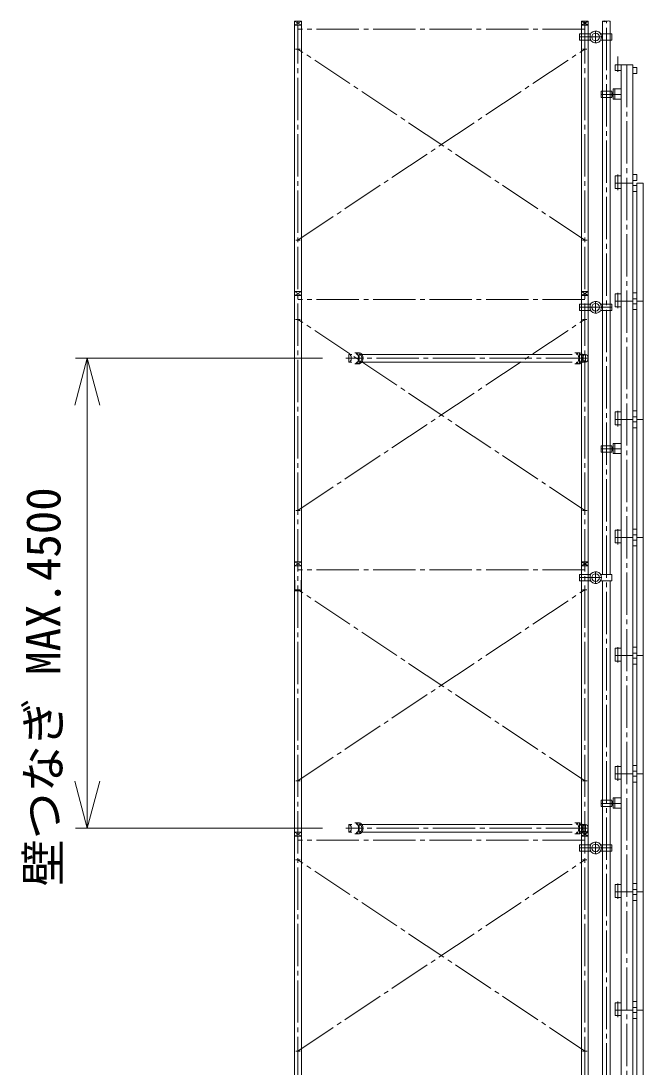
# Model space of a CAD drawing. Units: millimetres, scale not verified. Extents: x -12607 to 12128, y -18611 to 18612.
# Drawn here: x -10767 to -6799, y 465 to 7141 of the extents above; entities that cross this region are included whole.
import ezdxf
from ezdxf.enums import TextEntityAlignment as Align

# ---------------------------------------------------------------- set-up
doc = ezdxf.new("R2010")
doc.units = ezdxf.units.MM
doc.header["$LTSCALE"] = 30
doc.linetypes.add('CHAIN2', pattern=[12, 9, -1, 1, -1])
for name, color, linetype, lineweight in [('0-2_05 寸法', 7, 'Continuous', 18), ('0-3_10 常用実線', 3, 'Continuous', 18), ('0-4_12 常用一点鎖線', 3, 'CHAIN2', 18), ('0-9_32 補完一点鎖線', 6, 'CHAIN2', 18), ('0-A_30 補完実線', 6, 'Continuous', 18), ('0-C_20 準用実線', 4, 'Continuous', 18), ('0-D_22 準用一点鎖線', 4, 'CHAIN2', 18)]:
    doc.layers.add(name, color=color, linetype=linetype, lineweight=lineweight)
doc.styles.add('ＭＳ ゴシック', font='')
doc.styles.get('ＭＳ ゴシック').set_extended_font_data('MS Gothic')

msp = doc.modelspace()

# ---------------------------------------------------------------- linework, layer by layer
at = {"layer": '0-2_05 寸法'}
for p, q in [((-8843.98, 4988.72), (-10418.48, 4988.72)), ((-10343.48, 4988.72), (-10343.48, 4688.72)), ((-10343.48, 4688.72), (-10343.48, 2288.72)), ((-10343.48, 1988.72), (-10343.48, 2288.72)), ((-8843.98, 1988.72), (-10418.48, 1988.72))]:
    msp.add_line(p, q, dxfattribs=at)
for points in [[(-10423.86, 4688.72), (-10343.48, 4988.72), (-10263.09, 4688.72)], [(-10263.09, 2288.72), (-10343.48, 1988.72), (-10423.86, 2288.72)]]:
    msp.add_lwpolyline(points, dxfattribs=at)
at = {"layer": '0-3_10 常用実線'}
for p, q in [((-6939.48, 6106.72), (-6939.48, 6860.72)), ((-6939.48, 6860.72), (-6864.48, 6860.72)), ((-6864.48, 6860.72), (-6864.48, 6106.72)), ((-6864.48, 6844.72), (-6839.48, 6844.72)), ((-6839.48, 6844.72), (-6839.48, 6806.72)), ((-6864.48, 6806.72), (-6839.48, 6806.72)), ((-6999.48, 6692.22), (-7066.48, 6692.22)), ((-7066.48, 6652.22), (-7066.48, 6692.22)), ((-6999.48, 6683.22), (-6989.48, 6683.22)), ((-6999.48, 6678.22), (-6989.48, 6678.22)), ((-6980.48, 6707.22), (-6980.48, 6642.22)), ((-6999.48, 6666.22), (-6989.48, 6666.22)), ((-6999.48, 6661.22), (-6989.48, 6661.22)), ((-6939.48, 5352.72), (-6939.48, 6106.72)), ((-6939.48, 6106.72), (-6864.48, 6106.72)), ((-6864.48, 6122.72), (-6839.48, 6122.72)), ((-6864.48, 6106.72), (-6864.48, 5352.72)), ((-6864.48, 6090.72), (-6839.48, 6090.72)), ((-6839.48, 6106.72), (-6839.48, 5352.72)), ((-6839.48, 6106.72), (-6799.48, 6106.72)), ((-6799.48, 6106.72), (-6799.48, 5352.72)), ((-6864.48, 6052.72), (-6839.48, 6052.72)), ((-6939.48, 4598.72), (-6939.48, 5352.72)), ((-6939.48, 5352.72), (-6864.48, 5352.72)), ((-6864.48, 5406.72), (-6839.48, 5406.72)), ((-6864.48, 5368.72), (-6839.48, 5368.72)), ((-6864.48, 5352.72), (-6864.48, 4598.72)), ((-6839.48, 5352.72), (-6839.48, 4598.72)), ((-6839.48, 5352.72), (-6799.48, 5352.72)), ((-6799.48, 5352.72), (-6799.48, 4598.72)), ((-6864.48, 5336.72), (-6839.48, 5336.72)), ((-6864.48, 5298.72), (-6839.48, 5298.72)), ((-6864.48, 4652.72), (-6839.48, 4652.72)), ((-6864.48, 4614.72), (-6839.48, 4614.72)), ((-6939.48, 3844.72), (-6939.48, 4598.72)), ((-6939.48, 4598.72), (-6864.48, 4598.72)), ((-6864.48, 4598.72), (-6864.48, 3844.72)), ((-6864.48, 4582.72), (-6839.48, 4582.72)), ((-6864.48, 4544.72), (-6839.48, 4544.72)), ((-6839.48, 4598.72), (-6839.48, 3844.72)), ((-6839.48, 4598.72), (-6799.48, 4598.72)), ((-6799.48, 4598.72), (-6799.48, 3844.72)), ((-6999.48, 4430.22), (-7066.48, 4430.22)), ((-7066.48, 4390.22), (-7066.48, 4430.22)), ((-6999.48, 4421.22), (-6989.48, 4421.22)), ((-6999.48, 4416.22), (-6989.48, 4416.22)), ((-6980.48, 4445.22), (-6980.48, 4380.22)), ((-6999.48, 4404.22), (-6989.48, 4404.22)), ((-6999.48, 4399.22), (-6989.48, 4399.22)), ((-6864.48, 3898.72), (-6839.48, 3898.72)), ((-6939.48, 3090.72), (-6939.48, 3844.72)), ((-6939.48, 3844.72), (-6864.48, 3844.72)), ((-6864.48, 3860.72), (-6839.48, 3860.72)), ((-6864.48, 3844.72), (-6864.48, 3090.72)), ((-6864.48, 3828.72), (-6839.48, 3828.72)), ((-6839.48, 3844.72), (-6839.48, 3090.72)), ((-6839.48, 3844.72), (-6799.48, 3844.72)), ((-6799.48, 3844.72), (-6799.48, 3090.72)), ((-6864.48, 3790.72), (-6839.48, 3790.72)), ((-6864.48, 3144.72), (-6839.48, 3144.72)), ((-6939.48, 2336.72), (-6939.48, 3090.72)), ((-6939.48, 3090.72), (-6864.48, 3090.72)), ((-6864.48, 3106.72), (-6839.48, 3106.72)), ((-6864.48, 3090.72), (-6864.48, 2336.72)), ((-6864.48, 3074.72), (-6839.48, 3074.72)), ((-6839.48, 3090.72), (-6839.48, 2336.72)), ((-6839.48, 3090.72), (-6799.48, 3090.72)), ((-6799.48, 3090.72), (-6799.48, 2336.72)), ((-6864.48, 3036.72), (-6839.48, 3036.72)), ((-6939.48, 1582.72), (-6939.48, 2336.72)), ((-6939.48, 2336.72), (-6864.48, 2336.72)), ((-6864.48, 2390.72), (-6839.48, 2390.72)), ((-6864.48, 2352.72), (-6839.48, 2352.72)), ((-6864.48, 2336.72), (-6864.48, 1582.72)), ((-6839.48, 2336.72), (-6839.48, 1582.72)), ((-6839.48, 2336.72), (-6799.48, 2336.72)), ((-6799.48, 2336.72), (-6799.48, 1582.72)), ((-6864.48, 2320.72), (-6839.48, 2320.72)), ((-6864.48, 2282.72), (-6839.48, 2282.72)), ((-6999.48, 2168.22), (-7066.48, 2168.22)), ((-7066.48, 2128.22), (-7066.48, 2168.22)), ((-6999.48, 2159.22), (-6989.48, 2159.22)), ((-6999.48, 2154.22), (-6989.48, 2154.22)), ((-6999.48, 2142.22), (-6989.48, 2142.22)), ((-6999.48, 2137.22), (-6989.48, 2137.22)), ((-6980.48, 2183.22), (-6980.48, 2118.22)), ((-6864.48, 1636.72), (-6839.48, 1636.72)), ((-6939.48, 828.72), (-6939.48, 1582.72)), ((-6939.48, 1582.72), (-6864.48, 1582.72)), ((-6864.48, 1598.72), (-6839.48, 1598.72)), ((-6864.48, 1582.72), (-6864.48, 828.72)), ((-6864.48, 1566.72), (-6839.48, 1566.72)), ((-6839.48, 1582.72), (-6839.48, 828.72)), ((-6839.48, 1582.72), (-6799.48, 1582.72)), ((-6799.48, 1582.72), (-6799.48, 828.72)), ((-6864.48, 1528.72), (-6839.48, 1528.72)), ((-6864.48, 882.72), (-6839.48, 882.72)), ((-6939.48, 74.72), (-6939.48, 828.72)), ((-6939.48, 828.72), (-6864.48, 828.72)), ((-6864.48, 844.72), (-6839.48, 844.72)), ((-6864.48, 828.72), (-6864.48, 74.72)), ((-6864.48, 812.72), (-6839.48, 812.72)), ((-6839.48, 828.72), (-6839.48, 74.72)), ((-6839.48, 828.72), (-6799.48, 828.72)), ((-6799.48, 828.72), (-6799.48, 74.72)), ((-6864.48, 774.72), (-6839.48, 774.72))]:
    msp.add_line(p, q, dxfattribs=at)
for points in [[(-6939.48, 6860.72), (-6977.48, 6860.72), (-6977.48, 6825.72), (-6939.48, 6825.72)], [(-7066.48, 6652.22), (-6999.48, 6652.22), (-6999.48, 6692.22)], [(-6939.48, 6707.22), (-6989.48, 6707.22), (-6989.48, 6642.22), (-6939.48, 6642.22)], [(-6939.48, 6153.72), (-6977.48, 6153.72), (-6977.48, 6106.72)], [(-6864.48, 6160.72), (-6839.48, 6160.72), (-6839.48, 6122.72)], [(-6939.48, 6106.72), (-6977.48, 6106.72), (-6977.48, 6071.72), (-6939.48, 6071.72)], [(-6939.48, 5399.72), (-6977.48, 5399.72), (-6977.48, 5352.72)], [(-6939.48, 5352.72), (-6977.48, 5352.72), (-6977.48, 5317.72), (-6939.48, 5317.72)], [(-6939.48, 4645.72), (-6977.48, 4645.72), (-6977.48, 4598.72)], [(-6939.48, 4598.72), (-6977.48, 4598.72), (-6977.48, 4563.72), (-6939.48, 4563.72)], [(-7066.48, 4390.22), (-6999.48, 4390.22), (-6999.48, 4430.22)], [(-6939.48, 4445.22), (-6989.48, 4445.22), (-6989.48, 4380.22), (-6939.48, 4380.22)], [(-6939.48, 3891.72), (-6977.48, 3891.72), (-6977.48, 3844.72)], [(-6939.48, 3844.72), (-6977.48, 3844.72), (-6977.48, 3809.72), (-6939.48, 3809.72)], [(-6939.48, 3137.72), (-6977.48, 3137.72), (-6977.48, 3090.72)], [(-6939.48, 3090.72), (-6977.48, 3090.72), (-6977.48, 3055.72), (-6939.48, 3055.72)], [(-6939.48, 2383.72), (-6977.48, 2383.72), (-6977.48, 2336.72)], [(-6939.48, 2336.72), (-6977.48, 2336.72), (-6977.48, 2301.72), (-6939.48, 2301.72)], [(-7066.48, 2128.22), (-6999.48, 2128.22), (-6999.48, 2168.22)], [(-6939.48, 2183.22), (-6989.48, 2183.22), (-6989.48, 2118.22), (-6939.48, 2118.22)], [(-6939.48, 1629.72), (-6977.48, 1629.72), (-6977.48, 1582.72)], [(-6939.48, 1582.72), (-6977.48, 1582.72), (-6977.48, 1547.72), (-6939.48, 1547.72)], [(-6939.48, 875.72), (-6977.48, 875.72), (-6977.48, 828.72)], [(-6939.48, 828.72), (-6977.48, 828.72), (-6977.48, 793.72), (-6939.48, 793.72)]]:
    msp.add_lwpolyline(points, dxfattribs=at)
at = {"layer": '0-4_12 常用一点鎖線'}
for p, q in [((-6959.48, 6914.62), (-6959.48, 6815.95)), ((-6959.48, 6914.62), (-6959.48, 6815.95)), ((-6901.98, 6860.72), (-6901.98, -6861.28)), ((-7066.48, 6672.22), (-6939.48, 6672.22)), ((-6959.48, 6160.62), (-6959.48, 6061.95)), ((-6959.48, 5406.62), (-6959.48, 5307.95)), ((-6959.48, 4652.62), (-6959.48, 4553.95)), ((-7066.48, 4410.22), (-6939.48, 4410.22)), ((-6959.48, 3898.62), (-6959.48, 3799.95)), ((-6959.48, 3144.62), (-6959.48, 3045.95)), ((-6959.48, 2390.62), (-6959.48, 2291.95)), ((-7066.48, 2148.22), (-6939.48, 2148.22)), ((-6959.48, 1636.62), (-6959.48, 1537.95)), ((-6959.48, 882.62), (-6959.48, 783.95))]:
    msp.add_line(p, q, dxfattribs=at)
at = {"layer": '0-9_32 補完一点鎖線'}
for p, q in [((-7032.98, -6852.28), (-7032.98, 7138.72)), ((-7205.48, 7038.72), (-7064.48, 7038.72)), ((-7101.98, 7001.22), (-7101.98, 7076.22)), ((-7101.98, 5276.22), (-7101.98, 5351.22)), ((-7205.48, 5313.72), (-6998.48, 5313.72)), ((-8676.8, 4964.42), (-8676.8, 5013.02)), ((-8609.63, 5023.72), (-8609.63, 4953.72)), ((-7205.63, 5023.72), (-7205.63, 4953.72)), ((-7166.73, 4964.42), (-7166.73, 5013.02)), ((-7149.55, 4988.72), (-8693.98, 4988.72)), ((-7101.98, 3551.22), (-7101.98, 3626.22)), ((-7205.48, 3588.72), (-7064.48, 3588.72)), ((-8676.8, 1964.42), (-8676.8, 2013.02)), ((-8609.63, 2023.72), (-8609.63, 1953.72)), ((-7205.63, 2023.72), (-7205.63, 1953.72)), ((-7166.73, 1964.42), (-7166.73, 2013.02)), ((-7149.55, 1988.72), (-8693.98, 1988.72)), ((-7101.98, 1826.22), (-7101.98, 1901.22)), ((-7205.48, 1863.72), (-6998.48, 1863.72))]:
    msp.add_line(p, q, dxfattribs=at)
at = {"layer": '0-A_30 補完実線'}
for p, q in [((-7057.28, 3608.72), (-7057.28, 7138.72)), ((-7008.68, 7138.72), (-7008.68, 3608.72)), ((-7136.48, 7058.72), (-7205.48, 7058.72)), ((-7205.48, 7018.72), (-7205.48, 7058.72)), ((-7067.48, 7058.72), (-6998.48, 7058.72)), ((-6998.48, 7018.72), (-7067.48, 7018.72)), ((-7057.28, 7013.02), (-7057.28, 7054.3)), ((-6998.48, 7018.72), (-6998.48, 7058.72)), ((-7136.48, 5333.72), (-7205.48, 5333.72)), ((-7205.48, 5293.72), (-7205.48, 5333.72)), ((-7066.48, 5333.72), (-6998.48, 5333.72)), ((-6998.48, 5293.72), (-7066.48, 5293.72)), ((-6998.48, 5293.72), (-6998.48, 5333.72)), ((-8676.8, 5013.02), (-8655.72, 5013.02)), ((-8637.91, 5023.72), (-8609.63, 5023.72)), ((-8609.63, 5013.02), (-7251.72, 5013.02)), ((-7233.91, 5023.72), (-7205.63, 5023.72)), ((-7205.63, 5013.02), (-7166.73, 5013.02)), ((-8676.8, 4964.42), (-8655.72, 4964.42)), ((-8637.91, 4953.72), (-8609.63, 4953.72)), ((-8609.63, 4964.42), (-7251.72, 4964.42)), ((-7233.91, 4953.72), (-7205.63, 4953.72)), ((-7205.63, 4964.42), (-7166.73, 4964.42)), ((-7136.48, 3608.72), (-7205.48, 3608.72)), ((-7205.48, 3568.72), (-7205.48, 3608.72)), ((-7067.48, 3608.72), (-6998.48, 3608.72)), ((-6998.48, 3568.72), (-6998.48, 3608.72)), ((-6998.48, 3568.72), (-7067.48, 3568.72)), ((-7057.28, 158.72), (-7057.28, 3568.72)), ((-7008.68, 3568.72), (-7008.68, 158.72)), ((-8676.8, 2013.02), (-8655.72, 2013.02)), ((-8637.91, 2023.72), (-8609.63, 2023.72)), ((-8609.63, 2013.02), (-7251.72, 2013.02)), ((-7233.91, 2023.72), (-7205.63, 2023.72)), ((-7205.63, 2013.02), (-7166.73, 2013.02)), ((-8676.8, 1964.42), (-8655.72, 1964.42)), ((-8637.91, 1953.72), (-8609.63, 1953.72)), ((-8609.63, 1964.42), (-7251.72, 1964.42)), ((-7233.91, 1953.72), (-7205.63, 1953.72)), ((-7205.63, 1964.42), (-7166.73, 1964.42)), ((-7136.48, 1883.72), (-7205.48, 1883.72)), ((-7205.48, 1843.72), (-7205.48, 1883.72)), ((-7066.48, 1883.72), (-6998.48, 1883.72)), ((-6998.48, 1843.72), (-6998.48, 1883.72)), ((-6998.48, 1843.72), (-7066.48, 1843.72))]:
    msp.add_line(p, q, dxfattribs=at)
for points in [[(-7205.48, 7018.72), (-7136.48, 7018.72), (-7136.48, 7058.72)], [(-7205.48, 5293.72), (-7136.48, 5293.72), (-7136.48, 5333.72)], [(-7205.48, 3568.72), (-7136.48, 3568.72), (-7136.48, 3608.72)], [(-8979.98, 3573.42), (-8979.98, 3504.02), (-9019.98, 3504.02), (-9019.98, 3573.42)], [(-7205.48, 1843.72), (-7136.48, 1843.72), (-7136.48, 1883.72)]]:
    msp.add_lwpolyline(points, dxfattribs=at)
for centre in [(-7101.98, 7038.72), (-7101.98, 5313.72), (-7101.98, 3588.72), (-7101.98, 1863.72)]:
    msp.add_circle(centre, 24.3, dxfattribs=at)
for centre, radius, start, end in [((-7045.13, 7110.45), 30.77, 66.74604, 113.25396), ((-7045.13, 7167), 30.77, 246.74604, 293.25396), ((-7020.83, 7110.45), 30.77, 66.74604, 113.25396), ((-7101.98, 7038.72), 37.5, 203.07392, 156.92608), ((-7101.98, 5313.72), 37.5, 203.07392, 156.92608), ((-7101.98, 3588.72), 37.5, 203.07392, 156.92608), ((-7101.98, 1863.72), 37.5, 203.07392, 156.92608)]:
    msp.add_arc(centre, radius, start, end, dxfattribs=at)
for centre, major_axis, start_param, end_param in [((-8676.8, 4988.72), (0, -24.3), 6.2831853, 9.424778), ((-8637.91, 4988.72), (0, 35), 3.1415927, 6.2831853), ((-8609.63, 4988.72), (0, 35), 2.3382233, 7.0865547), ((-8609.63, 4988.72), (0, -24.3), 6.2831853, 9.424778), ((-7233.91, 4988.72), (0, 35), 3.1415927, 6.2831853), ((-7205.63, 4988.72), (0, 35), 2.3382233, 7.0865547), ((-7205.63, 4988.72), (0, -24.3), 6.2831853, 9.424778), ((-8676.8, 1988.72), (0, -24.3), 6.2831853, 9.424778), ((-8637.91, 1988.72), (0, 35), 3.1415927, 6.2831853), ((-8609.63, 1988.72), (0, 35), 2.3382233, 7.0865547), ((-8609.63, 1988.72), (0, -24.3), 6.2831853, 9.424778), ((-7233.91, 1988.72), (0, 35), 3.1415927, 6.2831853), ((-7205.63, 1988.72), (0, 35), 2.3382233, 7.0865547), ((-7205.63, 1988.72), (0, -24.3), 6.2831853, 9.424778)]:
    msp.add_ellipse(centre, major_axis=major_axis, ratio=0.707107, start_param=start_param, end_param=end_param, dxfattribs=at)
for centre in [(-7166.73, 4988.72), (-7166.73, 1988.72)]:
    msp.add_ellipse(centre, major_axis=(0, -24.3), ratio=0.707107, dxfattribs=at)
at = {"layer": '0-C_20 準用実線'}
for p, q in [((-9021.33, 7138.72), (-9021.33, 7113.72)), ((-8978.63, 7138.72), (-9021.33, 7138.72)), ((-9021.33, 7138.72), (-8978.63, 7113.72)), ((-9021.33, 7113.72), (-8978.63, 7138.72)), ((-8978.63, 7138.72), (-8978.63, 7113.72)), ((-7192.33, 7138.72), (-7192.33, 7113.72)), ((-7192.33, 7138.72), (-7149.63, 7138.72)), ((-7192.33, 7138.72), (-7149.63, 7113.72)), ((-7192.33, 7113.72), (-7149.63, 7138.72)), ((-7192.33, 5413.69), (-7192.33, 7113.72)), ((-7149.63, 7113.72), (-7149.63, 5413.69)), ((-9021.33, 5413.72), (-9021.33, 5388.72)), ((-8978.63, 5413.72), (-9021.33, 5413.72)), ((-9021.33, 5413.72), (-8978.63, 5388.72)), ((-9021.33, 5388.72), (-8978.63, 5413.72)), ((-8978.63, 5413.72), (-8978.63, 5388.72)), ((-7192.33, 5413.72), (-7192.33, 5388.72)), ((-7192.33, 5413.72), (-7149.63, 5413.72)), ((-7192.33, 5413.72), (-7149.63, 5388.72)), ((-7192.33, 5388.72), (-7149.63, 5413.72)), ((-7192.33, 3688.69), (-7192.33, 5388.72)), ((-7149.63, 5388.72), (-7149.63, 3688.69)), ((-9021.33, 3688.72), (-9021.33, 3663.72)), ((-8978.63, 3688.72), (-9021.33, 3688.72)), ((-9021.33, 3688.72), (-8978.63, 3663.72)), ((-9021.33, 3663.72), (-8978.63, 3688.72)), ((-8978.63, 3688.72), (-8978.63, 3663.72)), ((-7192.33, 3688.72), (-7192.33, 3663.72)), ((-7192.33, 3688.72), (-7149.63, 3688.72)), ((-7192.33, 3688.72), (-7149.63, 3663.72)), ((-7192.33, 3663.72), (-7149.63, 3688.72)), ((-7192.33, 1963.69), (-7192.33, 3663.72)), ((-7149.63, 3663.72), (-7149.63, 1963.69)), ((-9021.33, 1963.72), (-9021.33, 1938.72)), ((-8978.63, 1963.72), (-9021.33, 1963.72)), ((-9021.33, 1963.72), (-8978.63, 1938.72)), ((-9021.33, 1938.72), (-8978.63, 1963.72)), ((-8978.63, 1963.72), (-8978.63, 1938.72)), ((-7192.33, 1963.72), (-7192.33, 1938.72)), ((-7192.33, 1963.72), (-7149.63, 1963.72)), ((-7192.33, 1963.72), (-7149.63, 1938.72)), ((-7192.33, 1938.72), (-7149.63, 1963.72)), ((-7192.33, 238.69), (-7192.33, 1938.72)), ((-7149.63, 1938.72), (-7149.63, 238.69))]:
    msp.add_line(p, q, dxfattribs=at)
for points in [[(-9021.33, 5413.72), (-9021.33, 7113.72), (-8978.63, 7113.72), (-8978.63, 5413.72)], [(-7149.63, 7138.72), (-7149.63, 7113.72), (-7192.33, 7113.72)], [(-7149.63, 5413.72), (-7149.63, 5388.72), (-7192.33, 5388.72)], [(-9021.33, 3688.72), (-9021.33, 5388.72), (-8978.63, 5388.72), (-8978.63, 3688.72)], [(-7149.63, 3688.72), (-7149.63, 3663.72), (-7192.33, 3663.72)], [(-9021.33, 1963.72), (-9021.33, 3663.72), (-8978.63, 3663.72), (-8978.63, 1963.72)], [(-9021.33, 238.72), (-9021.33, 1938.72), (-8978.63, 1938.72), (-8978.63, 238.72)], [(-7149.63, 1963.72), (-7149.63, 1938.72), (-7192.33, 1938.72)]]:
    msp.add_lwpolyline(points, dxfattribs=at)
at = {"layer": '0-D_22 準用一点鎖線'}
for p, q in [((-8999.98, 7138.72), (-8999.98, -6661.28)), ((-7170.98, 7088.72), (-8999.98, 7088.72)), ((-7170.98, 7138.72), (-7170.98, -6661.28)), ((-8985.15, 6961.72), (-9014.81, 6961.72)), ((-7170.98, 5742.72), (-8999.98, 6961.72)), ((-8999.98, 5742.72), (-7170.98, 6961.72)), ((-7157.33, 6961.72), (-7184.63, 6961.72)), ((-9013.63, 5742.72), (-8986.33, 5742.72)), ((-7185.81, 5742.72), (-7156.15, 5742.72)), ((-7170.98, 5363.72), (-8999.98, 5363.72)), ((-8985.15, 5236.72), (-9014.81, 5236.72)), ((-7170.98, 4017.72), (-8999.98, 5236.72)), ((-8999.98, 4017.72), (-7170.98, 5236.72)), ((-7157.33, 5236.72), (-7184.63, 5236.72)), ((-9013.63, 4017.72), (-8986.33, 4017.72)), ((-7185.81, 4017.72), (-7156.15, 4017.72)), ((-7170.98, 3638.72), (-8999.98, 3638.72)), ((-8985.15, 3511.72), (-9014.81, 3511.72)), ((-7170.98, 2292.72), (-8999.98, 3511.72)), ((-8999.98, 2292.72), (-7170.98, 3511.72)), ((-7157.33, 3511.72), (-7184.63, 3511.72)), ((-9013.63, 2292.72), (-8986.33, 2292.72)), ((-7185.81, 2292.72), (-7156.15, 2292.72)), ((-7170.98, 1913.72), (-8999.98, 1913.72)), ((-8985.15, 1786.72), (-9014.81, 1786.72)), ((-7170.98, 567.72), (-8999.98, 1786.72)), ((-8999.98, 567.72), (-7170.98, 1786.72)), ((-7157.33, 1786.72), (-7184.63, 1786.72)), ((-9013.63, 567.72), (-8986.33, 567.72)), ((-7185.81, 567.72), (-7156.15, 567.72))]:
    msp.add_line(p, q, dxfattribs=at)

# ---------------------------------------------------------------- texts
at = {"layer": '0-2_05 寸法', "style": 'ＭＳ ゴシック'}
msp.add_text('壁つなぎ MAX.4500', height=219.9, rotation=90, dxfattribs=at).set_placement((-10448.48, 1618.72), align=Align.BOTTOM_LEFT)

doc.saveas('drawing.dxf')
